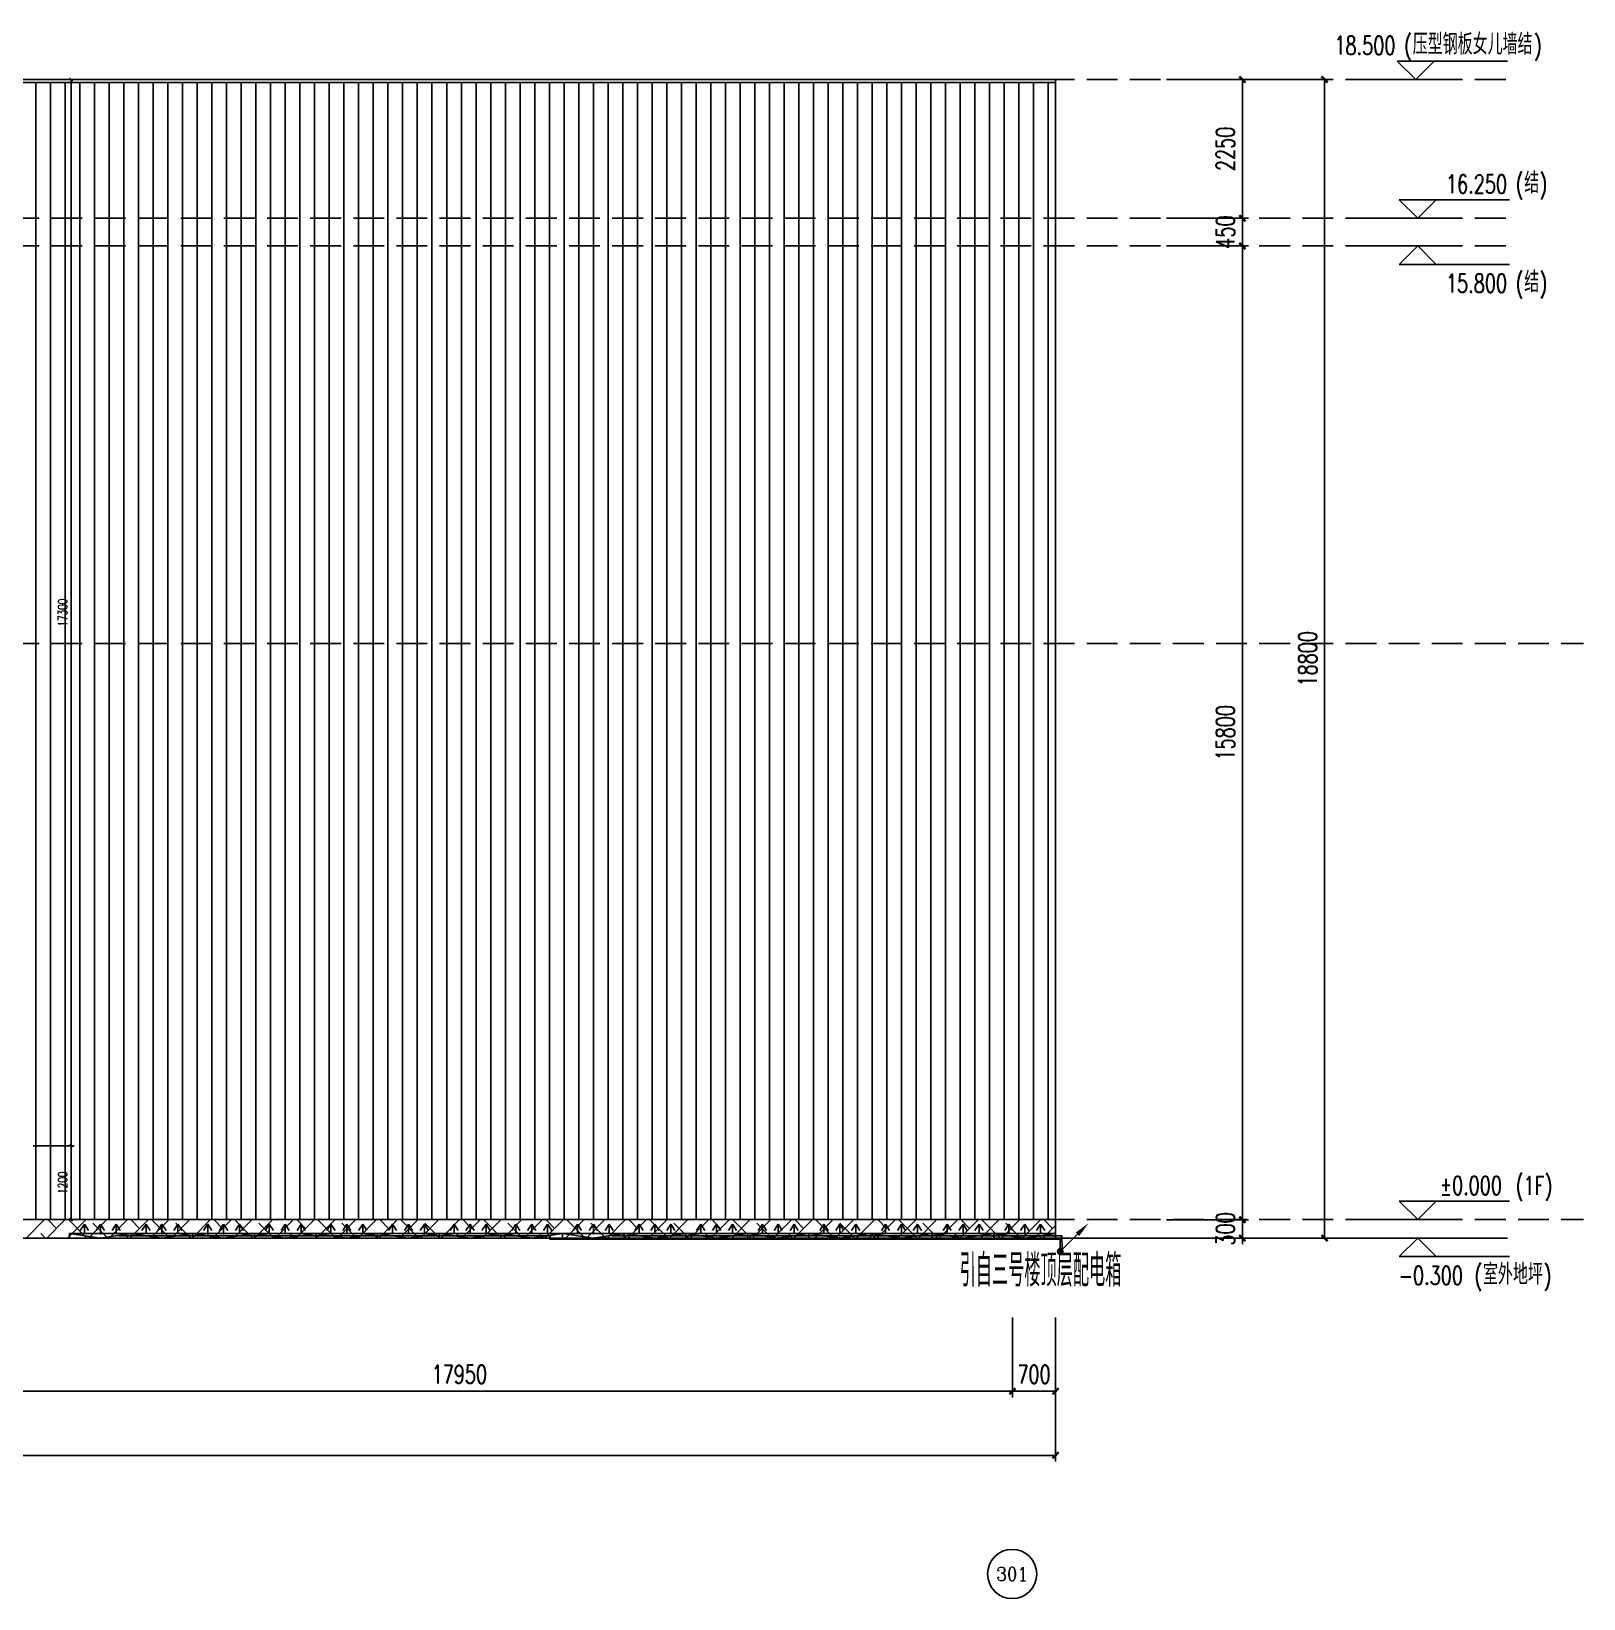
# Model space of a CAD drawing. Extents: x -2377130 to 293730, y -2 to 754590.
# Drawn here: x -298946 to -273756, y 511087 to 536519 of the extents above; entities that cross this region are included whole.
import ezdxf
from ezdxf.enums import TextEntityAlignment as Align

# ---------------------------------------------------------------- set-up
doc = ezdxf.new("R2010")
doc.units = 0
doc.header["$LTSCALE"] = 1000
doc.header["$MEASUREMENT"] = 0
doc.linetypes.add('__DASH', pattern=[0.35, 0.25, -0.1])
doc.linetypes.add('DOTE', pattern=[2.42, 2, -0.2, 0.02, -0.2])
doc.layers.get('Defpoints').update_dxf_attribs({"color": 210})
doc.layers.add('.灯具', color=3, linetype='Continuous', lineweight=25)
for name, color, linetype in [('A-AXIS-D', 1, 'Continuous'), ('A-AXIS-DOTE', 14, 'DOTE'), ('A-AXIS-DP', 126, 'Continuous'), ('A-HATCH-2', 251, 'Continuous'), ('A-LIN-V', 9, 'Continuous'), ('AS-WALL', 40, 'Continuous'), ('DIM-照明', 3, 'Continuous'), ('DIM_ELEV', 3, 'Continuous'), ('EQUIP-照明', 3, 'Continuous'), ('LWIRE', 4, 'Continuous'), ('PUB_TEXT', 7, 'Continuous'), ('照明-灯具', 3, 'Continuous')]:
    doc.layers.add(name, color=color, linetype=linetype)
doc.layers.add('A-加建区域', color=47, linetype='Continuous', plot=False)
doc.styles.add('_TCH_AXIS', font='COMPLEX', dxfattribs={"bigfont": 'GBCBIG'})
doc.styles.add('_TCH_DIM', font='SIMPLEX', dxfattribs={"bigfont": 'GBCBIG'})
doc.styles.add('_TCH_DIM_T3', font='SIMPLEX', dxfattribs={"width": 0.705882, "bigfont": 'GBCBIG'})
doc.styles.add('_TEL_DIM', font='SIMPLEX', dxfattribs={"width": 0.8, "height": 3.5, "bigfont": 'HZTXT'})
doc.styles.add('A-DIM_T3', font='SIMPLEX', dxfattribs={"width": 0.705882, "bigfont": 'GBCBIG'})
doc.styles.get("Standard").update_dxf_attribs({"font": 'gbenor.shx', "bigfont": 'gbcbig.shx'})
doc.styles.add('TG_LINETYPE', font='SIMPLEX', dxfattribs={"width": 0.8, "height": 3, "bigfont": 'HZTXT'})
doc.linetypes.add('灯带', pattern='A,0.4,-0.9,["线条1",TG_LINETYPE,S=0.1,R=0,X=-0.8,Y=-0.15],0', length=1.3)
doc.dimstyles.new('_TCH_ARCH&&100', dxfattribs={"dimtxt": 297.5, "dimasz": 100, "dimexe": 100, "dimexo": 100, "dimgap": 126.25, "dimtad": 1, "dimdec": 0, "dimzin": 0, "dimdsep": 46, "dimtxsty": '_TCH_DIM_T3', "dimblk": 'ARCHTICK', "dimcen": 0.09, "dimclrt": 7, "dimazin": 2, "dimtfac": 1, "dimtdec": 0, "dimtix": 1, "dimtmove": 2, "dimatfit": 3, "dimfxl": 0, "dimtolj": 1, "dimtzin": 0, "dimarcsym": 0})
doc.dimstyles.new('A-DIM&&100', dxfattribs={"dimtxt": 297.5, "dimasz": 100, "dimexe": 100, "dimexo": 100, "dimgap": 126.25, "dimtad": 1, "dimdec": 0, "dimzin": 0, "dimdsep": 46, "dimtxsty": 'A-DIM_T3', "dimblk": 'ARCHTICK', "dimcen": 0.09, "dimclrt": 7, "dimazin": 2, "dimtfac": 1, "dimtdec": 0, "dimtix": 1, "dimtmove": 2, "dimatfit": 3, "dimfxl": 0, "dimtolj": 1, "dimtzin": 0, "dimarcsym": 0})

# ---------------------------------------------------------------- blocks, each defined once
blk = doc.blocks.new('_ArchTick')
at = {"color": 0, "linetype": 'ByBlock', "const_width": 0.4}
blk.add_lwpolyline([(-0.5, -0.5), (0.5, 0.5)], dxfattribs=at)
blk = doc.blocks.new('*D1853')
at = {"layer": 'A-AXIS-D', "color": 0, "lineweight": -2}
for p, q in [((-355526, 514610), (-355526, 513313)), ((-282326, 514610), (-282326, 513313)), ((-355526, 513413), (-282326, 513413))]:
    blk.add_line(p, q, dxfattribs=at)
at = {"layer": 'Defpoints', "color": 0}
for p in [(-355526, 514710), (-282326, 514710), (-282326, 513413)]:
    blk.add_point(p, dxfattribs=at)
at = {"layer": 'A-AXIS-D', "color": 0, "lineweight": -2, "xscale": 100, "yscale": 100, "zscale": 100, "rotation": 180}
blk.add_blockref('_ArchTick', (-355526, 513413), dxfattribs=at)
at = {"layer": 'A-AXIS-D', "color": 0, "lineweight": -2, "xscale": 100, "yscale": 100, "zscale": 100}
blk.add_blockref('_ArchTick', (-282326, 513413), dxfattribs=at)
at = {"layer": 'A-AXIS-D', "color": 7, "insert": (-318926, 513688), "char_height": 297.5, "attachment_point": 5, "style": 'A-DIM_T3'}
blk.add_mtext('\\A1;73200', dxfattribs=at)
blk = doc.blocks.new('*D1852')
at = {"layer": 'A-AXIS-D', "color": 0, "lineweight": -2}
for p, q in [((-283026, 515650), (-283026, 514353)), ((-282326, 515650), (-282326, 514353)), ((-283026, 514453), (-282326, 514453))]:
    blk.add_line(p, q, dxfattribs=at)
at = {"layer": 'Defpoints', "color": 0}
for p in [(-283026, 515750), (-282326, 515750), (-282326, 514453)]:
    blk.add_point(p, dxfattribs=at)
at = {"layer": 'A-AXIS-D', "color": 0, "lineweight": -2, "xscale": 100, "yscale": 100, "zscale": 100, "rotation": 180}
blk.add_blockref('_ArchTick', (-283026, 514453), dxfattribs=at)
at = {"layer": 'A-AXIS-D', "color": 0, "lineweight": -2, "xscale": 100, "yscale": 100, "zscale": 100}
blk.add_blockref('_ArchTick', (-282326, 514453), dxfattribs=at)
at = {"layer": 'A-AXIS-D', "color": 7, "insert": (-282676, 514728), "char_height": 297.5, "attachment_point": 5, "style": 'A-DIM_T3'}
blk.add_mtext('\\A1;700', dxfattribs=at)
blk = doc.blocks.new('*D1851')
at = {"layer": 'A-AXIS-D', "color": 0, "lineweight": -2}
for p, q in [((-300976, 515650), (-300976, 514353)), ((-283026, 515650), (-283026, 514353)), ((-300976, 514453), (-283026, 514453))]:
    blk.add_line(p, q, dxfattribs=at)
at = {"layer": 'Defpoints', "color": 0}
for p in [(-300976, 515750), (-283026, 515750), (-283026, 514453)]:
    blk.add_point(p, dxfattribs=at)
at = {"layer": 'A-AXIS-D', "color": 0, "lineweight": -2, "xscale": 100, "yscale": 100, "zscale": 100, "rotation": 180}
blk.add_blockref('_ArchTick', (-300976, 514453), dxfattribs=at)
at = {"layer": 'A-AXIS-D', "color": 0, "lineweight": -2, "xscale": 100, "yscale": 100, "zscale": 100}
blk.add_blockref('_ArchTick', (-283026, 514453), dxfattribs=at)
at = {"layer": 'A-AXIS-D', "color": 7, "insert": (-292001, 514728), "char_height": 297.5, "attachment_point": 5, "style": 'A-DIM_T3'}
blk.add_mtext('\\A1;17950', dxfattribs=at)
blk = doc.blocks.new('*D1840')
at = {"layer": 'A-AXIS-D', "color": 0, "lineweight": -2}
for p, q in [((-279193, 535737), (-277860, 535737)), ((-277960, 516937), (-277960, 535737)), ((-279193, 516937), (-277860, 516937))]:
    blk.add_line(p, q, dxfattribs=at)
at = {"layer": 'Defpoints', "color": 0}
for p in [(-279293, 535737), (-277960, 535737), (-279293, 516937)]:
    blk.add_point(p, dxfattribs=at)
at = {"layer": 'A-AXIS-D', "color": 0, "lineweight": -2, "xscale": 100, "yscale": 100, "zscale": 100}
for p, rotation in [((-277960, 535737), 90), ((-277960, 516937), 270)]:
    blk.add_blockref('_ArchTick', p, dxfattribs=dict(at, rotation=rotation))
at = {"layer": 'A-AXIS-D', "color": 7, "insert": (-278235, 526337), "char_height": 297.5, "attachment_point": 5, "rotation": 90, "style": '_TCH_DIM_T3'}
blk.add_mtext('\\A1;18800', dxfattribs=at)
blk = doc.blocks.new('*D1839')
at = {"layer": 'A-AXIS-D', "color": 0, "lineweight": -2}
for p, q in [((-279295, 517237), (-279295, 517337)), ((-280528, 517237), (-279195, 517237)), ((-279295, 516937), (-279295, 517237)), ((-280528, 516937), (-279195, 516937)), ((-279295, 516937), (-279295, 516837))]:
    blk.add_line(p, q, dxfattribs=at)
at = {"layer": 'Defpoints', "color": 0}
for p in [(-280628, 517237), (-279295, 517237), (-280628, 516937)]:
    blk.add_point(p, dxfattribs=at)
at = {"layer": 'A-AXIS-D', "color": 0, "lineweight": -2, "xscale": 100, "yscale": 100, "zscale": 100}
for p, rotation in [((-279295, 517237), 270), ((-279295, 516937), 90)]:
    blk.add_blockref('_ArchTick', p, dxfattribs=dict(at, rotation=rotation))
at = {"layer": 'A-AXIS-D', "color": 7, "insert": (-279570, 517087), "char_height": 297.5, "attachment_point": 5, "rotation": 90, "style": '_TCH_DIM_T3'}
blk.add_mtext('\\A1;300', dxfattribs=at)
blk = doc.blocks.new('*D1838')
at = {"layer": 'A-AXIS-D', "color": 0, "lineweight": -2}
for p, q in [((-280528, 533037), (-279195, 533037)), ((-279295, 517237), (-279295, 533037)), ((-280528, 517237), (-279195, 517237))]:
    blk.add_line(p, q, dxfattribs=at)
at = {"layer": 'Defpoints', "color": 0}
for p in [(-280628, 533037), (-279295, 533037), (-280628, 517237)]:
    blk.add_point(p, dxfattribs=at)
at = {"layer": 'A-AXIS-D', "color": 0, "lineweight": -2, "xscale": 100, "yscale": 100, "zscale": 100}
for p, rotation in [((-279295, 533037), 90), ((-279295, 517237), 270)]:
    blk.add_blockref('_ArchTick', p, dxfattribs=dict(at, rotation=rotation))
at = {"layer": 'A-AXIS-D', "color": 7, "insert": (-279570, 525137), "char_height": 297.5, "attachment_point": 5, "rotation": 90, "style": '_TCH_DIM_T3'}
blk.add_mtext('\\A1;15800', dxfattribs=at)
blk = doc.blocks.new('*D1837')
at = {"layer": 'A-AXIS-D', "color": 0, "lineweight": -2}
for p, q in [((-279295, 533487), (-279295, 533587)), ((-280528, 533487), (-279195, 533487)), ((-279295, 533037), (-279295, 533487)), ((-280528, 533037), (-279195, 533037)), ((-279295, 533037), (-279295, 532937))]:
    blk.add_line(p, q, dxfattribs=at)
at = {"layer": 'Defpoints', "color": 0}
for p in [(-280628, 533487), (-279295, 533487), (-280628, 533037)]:
    blk.add_point(p, dxfattribs=at)
at = {"layer": 'A-AXIS-D', "color": 0, "lineweight": -2, "xscale": 100, "yscale": 100, "zscale": 100}
for p, rotation in [((-279295, 533487), 270), ((-279295, 533037), 90)]:
    blk.add_blockref('_ArchTick', p, dxfattribs=dict(at, rotation=rotation))
at = {"layer": 'A-AXIS-D', "color": 7, "insert": (-279570, 533262), "char_height": 297.5, "attachment_point": 5, "rotation": 90, "style": '_TCH_DIM_T3'}
blk.add_mtext('\\A1;450', dxfattribs=at)
blk = doc.blocks.new('*D1836')
at = {"layer": 'A-AXIS-D', "color": 0, "lineweight": -2}
for p, q in [((-280528, 535737), (-279195, 535737)), ((-279295, 533487), (-279295, 535737)), ((-280528, 533487), (-279195, 533487))]:
    blk.add_line(p, q, dxfattribs=at)
at = {"layer": 'Defpoints', "color": 0}
for p in [(-280628, 535737), (-279295, 535737), (-280628, 533487)]:
    blk.add_point(p, dxfattribs=at)
at = {"layer": 'A-AXIS-D', "color": 0, "lineweight": -2, "xscale": 100, "yscale": 100, "zscale": 100}
for p, rotation in [((-279295, 535737), 90), ((-279295, 533487), 270)]:
    blk.add_blockref('_ArchTick', p, dxfattribs=dict(at, rotation=rotation))
at = {"layer": 'A-AXIS-D', "color": 7, "insert": (-279570, 534612), "char_height": 297.5, "attachment_point": 5, "rotation": 90, "style": '_TCH_DIM_T3'}
blk.add_mtext('\\A1;2250', dxfattribs=at)
blk = doc.blocks.new('12z7')
at = {"color": 3}
blk.add_lwpolyline([(12024483, 121558), (12024983, 121483), (12025483, 121558)], dxfattribs=at)
for p in [(12024483, 121520), (12024983, 121483), (12024984, 121558), (12025483, 121520)]:
    blk.add_point(p, dxfattribs=at)
at = {"layer": '照明-灯具', "color": 3}
for p, q in [((12024726, 121707), (12024659, 121607)), ((12024726, 121558), (12024726, 121707)), ((12024726, 121707), (12024792, 121607)), ((12024984, 121707), (12024917, 121607)), ((12024984, 121558), (12024984, 121707)), ((12024984, 121707), (12025050, 121607)), ((12025242, 121707), (12025175, 121607)), ((12025242, 121558), (12025242, 121707)), ((12025242, 121707), (12025308, 121607))]:
    blk.add_line(p, q, dxfattribs=at)
blk.add_lwpolyline([(12024483, 121558), (12025483, 121558), (12025483, 121483), (12024483, 121483)], close=True, dxfattribs=at)
for p in [(12024483, 121520), (12024483, 121483), (12024983, 121558), (12024984, 121558)]:
    blk.add_point(p, dxfattribs=at)
at = {"layer": '照明-灯具', "color": 3, "style": '_TEL_DIM', "flags": 1}
for tag in ['A', 'REMARK']:
    blk.add_attdef(tag, text='', height=0.01, dxfattribs=at).set_placement((12024984, 121558), align=Align.MIDDLE_CENTER)
blk = doc.blocks.new('$equip_U$00000150(SEELE-PC)')
at = {"color": 8}
for p in [(0, 0), (-1, -0.075), (0, -0.15), (1, -0.075)]:
    blk.add_point(p, dxfattribs=at)
at = {"color": 8, "xscale": 0.002, "yscale": 0.002, "zscale": 0.002}
blk.add_blockref('12z7', (-24049.967, -243.115), dxfattribs=at)
at = {"color": 7, "style": '_TEL_DIM', "flags": 1}
for tag in ['A', 'REMARK']:
    blk.add_attdef(tag, text='', height=0.00002, dxfattribs=at).set_placement((0, 0), align=Align.MIDDLE_CENTER)
blk = doc.blocks.new('$equip_U$00000075(LAPTOP-0UNQ9FSO)')
at = {"color": 4, "linetype": '灯带'}
blk.add_blockref('$equip_U$00000150(SEELE-PC)', (1, 0.15), dxfattribs=at)
at = {"color": 7, "style": '_TEL_DIM', "flags": 1}
for tag in ['A', 'REMARK']:
    blk.add_attdef(tag, text='', height=0.00002, dxfattribs=at).set_placement((0, 0), align=Align.MIDDLE_CENTER)
blk = doc.blocks.new('$TelecSys$00000079')
for p, q in [((0.7, 0.7), (0, 0)), ((0.104, 0.104), (0.104, 0.104)), ((-0.104, -0.104), (-0.104, -0.104))]:
    blk.add_line(p, q)
at = {"const_width": 0.142}
blk.add_lwpolyline([(-0.071, 0, 1), (0.071, 0, 1)], format="xyb", close=True, dxfattribs=at)
blk.add_solid([(0.63, 0.77), (0.77, 0.63), (1.15, 1.15)])
at = {"width": 0.8, "flags": 9}
blk.add_attdef('A', (0, 0), '', height=0.00002, dxfattribs=at)

msp = doc.modelspace()

# ---------------------------------------------------------------- linework, layer by layer
at = {"layer": 'A-AXIS-D', "color": 8}
msp.add_circle((-283029.8, 511487.5), 400, dxfattribs=at)
at = {"layer": 'A-AXIS-DOTE', "color": 8, "linetype": '__DASH', "ltscale": 2}
for p, q in [((-363020.3, 535737.5), (-274992.5, 535737.5)), ((-363020.3, 533487.5), (-274992.5, 533487.5)), ((-363020.3, 533037.5), (-274992.5, 533037.5)), ((-363020.3, 517237.5), (-273756.4, 517237.5))]:
    msp.add_line(p, q, dxfattribs=at)
at = {"layer": 'A-AXIS-DP', "color": 8}
for p, q in [((-298915, 535737.5), (-298250, 535737.5)), ((-298300, 518437.5), (-298300, 535737.5)), ((-298915, 518437.5), (-298250, 518437.5)), ((-298915, 518437.5), (-298250, 518437.5)), ((-298300, 517237.5), (-298300, 518437.5)), ((-298915, 517237.5), (-298250, 517237.5))]:
    msp.add_line(p, q, dxfattribs=at)
at = {"layer": 'A-HATCH-2', "color": 8, "linetype": 'Continuous'}
for p, q in [((-298873.7, 517237.5), (-298873.7, 535687.5)), ((-298635.6, 517237.5), (-298635.6, 535687.5)), ((-298397.5, 517237.5), (-298397.5, 535687.5)), ((-298159.4, 517237.5), (-298159.4, 535687.5)), ((-297921.2, 517237.5), (-297921.2, 535687.5)), ((-297683.1, 517237.5), (-297683.1, 535687.5)), ((-297445, 517237.5), (-297445, 535687.5)), ((-297206.9, 517237.5), (-297206.9, 535687.5)), ((-296968.7, 517237.5), (-296968.7, 535687.5)), ((-296730.6, 517237.5), (-296730.6, 535687.5)), ((-296492.5, 517237.5), (-296492.5, 535687.5)), ((-296254.4, 517237.5), (-296254.4, 535687.5)), ((-296016.2, 517237.5), (-296016.2, 535687.5)), ((-295778.1, 517237.5), (-295778.1, 535687.5)), ((-295540, 517237.5), (-295540, 535687.5)), ((-295301.9, 517237.5), (-295301.9, 535687.5)), ((-295063.7, 517237.5), (-295063.7, 535687.5)), ((-294825.6, 517237.5), (-294825.6, 535687.5)), ((-294587.5, 517237.5), (-294587.5, 535687.5)), ((-294349.4, 517237.5), (-294349.4, 535687.5)), ((-294111.2, 517237.5), (-294111.2, 535687.5)), ((-293873.1, 517237.5), (-293873.1, 535687.5)), ((-293635, 517237.5), (-293635, 535687.5)), ((-293396.9, 517237.5), (-293396.9, 535687.5)), ((-293158.7, 517237.5), (-293158.7, 535687.5)), ((-292920.6, 517237.5), (-292920.6, 535687.5)), ((-292682.5, 517237.5), (-292682.5, 535687.5)), ((-292444.4, 517237.5), (-292444.4, 535687.5)), ((-292206.2, 517237.5), (-292206.2, 535687.5)), ((-291968.1, 517237.5), (-291968.1, 535687.5)), ((-291730, 517237.5), (-291730, 535687.5)), ((-291491.9, 517237.5), (-291491.9, 535687.5)), ((-291253.7, 517237.5), (-291253.7, 535687.5)), ((-291015.6, 517237.5), (-291015.6, 535687.5)), ((-290777.5, 517237.5), (-290777.5, 535687.5)), ((-290539.4, 517237.5), (-290539.4, 535687.5)), ((-290301.2, 517237.5), (-290301.2, 535687.5)), ((-290063.1, 517237.5), (-290063.1, 535687.5)), ((-289825, 517237.5), (-289825, 535687.5)), ((-289586.9, 517237.5), (-289586.9, 535687.5)), ((-289348.7, 517237.5), (-289348.7, 535687.5)), ((-289110.6, 517237.5), (-289110.6, 535687.5)), ((-288872.5, 517237.5), (-288872.5, 535687.5)), ((-288634.4, 517237.5), (-288634.4, 535687.5)), ((-288396.2, 517237.5), (-288396.2, 535687.5)), ((-288158.1, 517237.5), (-288158.1, 535687.5)), ((-287920, 517237.5), (-287920, 535687.5)), ((-287681.9, 517237.5), (-287681.9, 535687.5)), ((-287443.7, 517237.5), (-287443.7, 535687.5)), ((-287205.6, 517237.5), (-287205.6, 535687.5)), ((-286967.5, 517237.5), (-286967.5, 535687.5)), ((-286729.4, 517237.5), (-286729.4, 535687.5)), ((-286491.2, 517237.5), (-286491.2, 535687.5)), ((-286253.1, 517237.5), (-286253.1, 535687.5)), ((-286015, 517237.5), (-286015, 535687.5)), ((-285776.9, 517237.5), (-285776.9, 535687.5)), ((-285538.7, 517237.5), (-285538.7, 535687.5)), ((-285300.6, 517237.5), (-285300.6, 535687.5)), ((-285062.5, 517237.5), (-285062.5, 535687.5)), ((-284824.4, 517237.5), (-284824.4, 535687.5)), ((-284586.2, 517237.5), (-284586.2, 535687.5)), ((-284348.1, 517237.5), (-284348.1, 535687.5)), ((-284110, 517237.5), (-284110, 535687.5)), ((-283871.9, 517237.5), (-283871.9, 535687.5)), ((-283633.7, 517237.5), (-283633.7, 535687.5)), ((-283395.6, 517237.5), (-283395.6, 535687.5)), ((-283157.5, 517237.5), (-283157.5, 535687.5)), ((-282919.4, 517237.5), (-282919.4, 535687.5)), ((-282681.2, 517237.5), (-282681.2, 535687.5)), ((-282443.1, 517237.5), (-282443.1, 535687.5)), ((-299031.1, 516937.5), (-298731.1, 517237.5)), ((-298694.3, 516937.5), (-298394.3, 517237.5)), ((-298537.4, 517094.4), (-298680.5, 517237.5)), ((-298357.6, 516937.5), (-298057.6, 517237.5)), ((-298043.7, 516937.5), (-298343.7, 517237.5)), ((-298020.8, 516937.5), (-297720.8, 517237.5)), ((-297706.9, 516937.5), (-297948.1, 517178.6)), ((-297684, 516937.5), (-297384, 517237.5)), ((-297347.3, 516937.5), (-297047.3, 517237.5)), ((-297190.4, 517094.4), (-297333.4, 517237.5)), ((-297010.5, 516937.5), (-296710.5, 517237.5)), ((-296696.7, 516937.5), (-296996.7, 517237.5)), ((-296673.8, 516937.5), (-296373.8, 517237.5)), ((-296359.9, 516937.5), (-296601, 517178.6)), ((-296337, 516937.5), (-296037, 517237.5)), ((-296000.2, 516937.5), (-295700.2, 517237.5)), ((-295843.3, 517094.4), (-295986.4, 517237.5)), ((-295663.5, 516937.5), (-295363.5, 517237.5)), ((-295349.6, 516937.5), (-295649.6, 517237.5)), ((-295326.7, 516937.5), (-295026.7, 517237.5)), ((-295012.9, 516937.5), (-295254, 517178.6)), ((-294990, 516937.5), (-294690, 517237.5)), ((-294653.2, 516937.5), (-294353.2, 517237.5)), ((-294496.3, 517094.4), (-294639.4, 517237.5)), ((-294316.4, 516937.5), (-294016.4, 517237.5)), ((-294002.6, 516937.5), (-294302.6, 517237.5)), ((-293979.7, 516937.5), (-293679.7, 517237.5)), ((-293665.8, 516937.5), (-293906.9, 517178.6)), ((-293642.9, 516937.5), (-293342.9, 517237.5)), ((-293306.2, 516937.5), (-293006.2, 517237.5)), ((-293149.2, 517094.4), (-293292.3, 517237.5)), ((-292969.4, 516937.5), (-292669.4, 517237.5)), ((-292655.6, 516937.5), (-292955.6, 517237.5)), ((-292632.6, 516937.5), (-292332.6, 517237.5)), ((-292318.8, 516937.5), (-292559.9, 517178.6)), ((-292295.9, 516937.5), (-291995.9, 517237.5)), ((-291959.1, 516937.5), (-291659.1, 517237.5)), ((-291802.2, 517094.4), (-291945.3, 517237.5)), ((-291622.4, 516937.5), (-291322.4, 517237.5)), ((-291308.5, 516937.5), (-291608.5, 517237.5)), ((-291285.6, 516937.5), (-290985.6, 517237.5)), ((-290971.8, 516937.5), (-291212.9, 517178.6)), ((-290948.8, 516937.5), (-290648.8, 517237.5)), ((-290612.1, 516937.5), (-290312.1, 517237.5)), ((-290455.2, 517094.4), (-290598.2, 517237.5)), ((-290275.3, 516937.5), (-289975.3, 517237.5)), ((-289961.5, 516937.5), (-290261.5, 517237.5)), ((-289938.6, 516937.5), (-289638.6, 517237.5)), ((-289624.7, 516937.5), (-289865.8, 517178.6)), ((-289601.8, 516937.5), (-289301.8, 517237.5)), ((-289265, 516937.5), (-288965, 517237.5)), ((-289108.1, 517094.4), (-289251.2, 517237.5)), ((-288928.3, 516937.5), (-288628.3, 517237.5)), ((-288614.4, 516937.5), (-288914.4, 517237.5)), ((-288591.5, 516937.5), (-288291.5, 517237.5)), ((-288277.7, 516937.5), (-288518.8, 517178.6)), ((-288254.8, 516937.5), (-287954.8, 517237.5)), ((-287918, 516937.5), (-287618, 517237.5)), ((-287761.1, 517094.4), (-287904.2, 517237.5)), ((-287581.2, 516937.5), (-287281.2, 517237.5)), ((-287267.4, 516937.5), (-287567.4, 517237.5)), ((-287244.5, 516937.5), (-286944.5, 517237.5)), ((-286930.6, 516937.5), (-287171.8, 517178.6)), ((-286907.7, 516937.5), (-286607.7, 517237.5)), ((-286571, 516937.5), (-286271, 517237.5)), ((-286414, 517094.4), (-286557.1, 517237.5)), ((-286234.2, 516937.5), (-285934.2, 517237.5)), ((-285920.4, 516937.5), (-286220.4, 517237.5)), ((-285897.4, 516937.5), (-285597.4, 517237.5)), ((-285583.6, 516937.5), (-285824.7, 517178.6)), ((-285560.7, 516937.5), (-285260.7, 517237.5)), ((-285223.9, 516937.5), (-284923.9, 517237.5)), ((-285067, 517094.4), (-285210.1, 517237.5)), ((-284887.2, 516937.5), (-284587.2, 517237.5)), ((-284573.3, 516937.5), (-284873.3, 517237.5)), ((-284550.4, 516937.5), (-284250.4, 517237.5)), ((-284236.6, 516937.5), (-284477.7, 517178.6)), ((-284213.6, 516937.5), (-283913.6, 517237.5)), ((-283876.9, 516937.5), (-283576.9, 517237.5)), ((-283720, 517094.4), (-283863, 517237.5)), ((-283540.1, 516937.5), (-283240.1, 517237.5)), ((-283226.3, 516937.5), (-283526.3, 517237.5)), ((-283203.4, 516937.5), (-282903.4, 517237.5)), ((-282889.5, 516937.5), (-283130.6, 517178.6)), ((-282866.6, 516937.5), (-282566.6, 517237.5)), ((-282529.8, 516937.5), (-282326.4, 517140.9)), ((-282372.9, 517094.4), (-282516, 517237.5)), ((-298717.2, 516937.5), (-298790, 517010.2)), ((-297370.2, 516937.5), (-297442.9, 517010.2)), ((-296023.2, 516937.5), (-296095.9, 517010.2)), ((-294676.1, 516937.5), (-294748.8, 517010.2)), ((-293329.1, 516937.5), (-293401.8, 517010.2)), ((-291982, 516937.5), (-292054.8, 517010.2)), ((-290635, 516937.5), (-290707.7, 517010.2)), ((-289288, 516937.5), (-289360.7, 517010.2)), ((-287940.9, 516937.5), (-288013.7, 517010.2)), ((-286593.9, 516937.5), (-286666.6, 517010.2)), ((-285246.8, 516937.5), (-285319.6, 517010.2)), ((-283899.8, 516937.5), (-283972.5, 517010.2)), ((-282552.8, 516937.5), (-282625.5, 517010.2))]:
    msp.add_line(p, q, dxfattribs=at)
at = {"layer": 'A-LIN-V', "color": 8}
for p, q in [((-282326.4, 535737.5), (-355526.4, 535737.5)), ((-282326.4, 535687.5), (-355526.4, 535687.5)), ((-282326.4, 516937.5), (-282326.4, 535737.5)), ((-282326.4, 517237.5), (-355526.4, 517237.5))]:
    msp.add_line(p, q, dxfattribs=at)
at = {"layer": 'A-加建区域', "color": 8, "linetype": '__DASH', "ltscale": 2}
msp.add_line((-363020.3, 526587.5), (-273756.4, 526587.5), dxfattribs=at)
at = {"layer": 'AS-WALL', "color": 8}
msp.add_line((-363020.3, 516937.5), (-274992.5, 516937.5), dxfattribs=at)
at = {"layer": 'DIM-照明', "color": 6}
for points in [[(-282250, 516748.5), (-282250, 516920), (-290530, 516920), (-290526.4, 516975), (-297526.4, 516975)], [(-282220, 516750), (-282226.4, 516975), (-289526.4, 516975)]]:
    msp.add_lwpolyline(points, dxfattribs=at)
at = {"layer": 'DIM_ELEV', "color": 8}
for p, q in [((-276480.5, 535737.5), (-276780.5, 536037.5)), ((-276780.5, 536037.5), (-274992.5, 536037.5)), ((-276480.5, 535737.5), (-276180.5, 536037.5)), ((-277180.5, 535737.5), (-276180.5, 535737.5)), ((-276448.3, 533487.5), (-276748.3, 533787.5)), ((-276748.3, 533787.5), (-274960.3, 533787.5)), ((-276448.3, 533487.5), (-276148.3, 533787.5)), ((-277148.3, 533487.5), (-276148.3, 533487.5)), ((-277148.3, 533037.5), (-276148.3, 533037.5)), ((-276448.3, 533037.5), (-276748.3, 532737.5)), ((-276448.3, 533037.5), (-276148.3, 532737.5)), ((-276748.3, 532737.5), (-274960.3, 532737.5)), ((-276448.3, 517237.5), (-276748.3, 517537.5)), ((-276748.3, 517537.5), (-274960.3, 517537.5)), ((-276448.3, 517237.5), (-276148.3, 517537.5)), ((-277148.3, 517237.5), (-276148.3, 517237.5)), ((-277148.3, 516937.5), (-276148.3, 516937.5)), ((-276448.3, 516937.5), (-276748.3, 516637.5)), ((-276448.3, 516937.5), (-276148.3, 516637.5)), ((-276748.3, 516637.5), (-274960.3, 516637.5))]:
    msp.add_line(p, q, dxfattribs=at)

# ---------------------------------------------------------------- block references
at = {"layer": 'A-AXIS-DP', "color": 8, "xscale": 50, "yscale": 50, "zscale": 50}
for p, rotation in [((-298300, 535737.5), 90), ((-298300, 518437.5), 270), ((-298300, 518437.5), 90), ((-298300, 517237.5), 270)]:
    msp.add_blockref('_ArchTick', p, dxfattribs=dict(at, rotation=rotation))
at = {"layer": 'EQUIP-照明', "color": 8, "xscale": 500, "yscale": 500, "zscale": 500}
for p in [(-298326.4, 516937.5), (-297326.4, 516937.5), (-296326.4, 516937.5), (-295326.4, 516937.5), (-294326.4, 516937.5), (-293326.4, 516937.5), (-292326.4, 516937.5), (-291326.4, 516937.5), (-290326.4, 516937.5), (-289326.4, 516937.5), (-288326.4, 516937.5), (-287326.4, 516937.5), (-286326.4, 516937.5), (-285326.4, 516937.5), (-284326.4, 516937.5), (-283326.4, 516937.5)]:
    msp.add_blockref('$equip_U$00000075(LAPTOP-0UNQ9FSO)', p, dxfattribs=at)
at = {"layer": 'LWIRE', "color": 6, "xscale": 400, "yscale": 400, "zscale": 400}
msp.add_blockref('$TelecSys$00000079', (-282250, 516720), dxfattribs=at)

# ---------------------------------------------------------------- texts
at = {"layer": '.灯具', "color": 7, "linetype": 'ByBlock', "style": '_TEL_DIM', "width": 0.5}
msp.add_text('引自三号楼顶层配电箱', height=525, rotation=0.00525, dxfattribs=at).set_placement((-283882.3, 516151.5))
at = {"layer": 'A-AXIS-DP', "color": 8, "char_height": 148.75, "attachment_point": 5, "rotation": 90, "style": '_TCH_DIM_T3'}
for s, insert in [('\\A1;17300', (-298437.5, 527087.5)), ('\\A1;1200', (-298437.5, 517837.5))]:
    msp.add_mtext(s, dxfattribs=dict(at, insert=insert))
at = {"layer": 'PUB_TEXT', "color": 8, "style": '_TCH_DIM', "width": 0.705882}
for s, p in [('18.500', (-277800, 536142.5)), ('(', (-276670, 536142.5)), (')', (-274564, 536142.5)), ('16.250', (-275990.3, 533892.5)), ('(', (-274860.3, 533892.5)), (')', (-274474.6, 533892.5)), ('15.800', (-275990.3, 532282.5)), ('(', (-274860.3, 532282.5)), (')', (-274474.6, 532282.5)), ('%%P0.000', (-276090.3, 517642.5)), ('(1F)', (-274860.3, 517642.5)), ('(', (-275530, 516182.5)), (')', (-274407, 516182.5)), ('-0.300', (-276760, 516182.5))]:
    msp.add_text(s, height=297.5, dxfattribs=at).set_placement(p)
at = {"layer": 'PUB_TEXT', "color": 8, "style": '_TCH_DIM'}
for s, height, p in [('压型钢板女儿墙结', 337.59, (-276530, 536142.5)), ('结', 337.6, (-274720.3, 533892.5)), ('结', 337.6, (-274720.3, 532282.5)), ('室外地坪', 337.59, (-275390, 516182.5))]:
    msp.add_text(s, height=height, dxfattribs=at).set_placement(p)
at = {"layer": 'PUB_TEXT', "color": 8, "style": '_TCH_AXIS'}
msp.add_text('301', height=224.46, dxfattribs=at).set_placement((-283286.4, 511375.2), (-282773.3, 511375.2), align=Align.FIT)

# ---------------------------------------------------------------- dimensions: what is measured, and where the dimension line sits
at = {"layer": 'A-AXIS-D', "color": 8}
for p1, p2, picture, middle in [((-280628.3, 533487.5), (-280628.3, 535737.5), '*D1836', (-279570, 534612.5)), ((-279293.3, 516937.5), (-279293.3, 535737.5), '*D1840', (-278235, 526337.5)), ((-280628.3, 533037.5), (-280628.3, 533487.5), '*D1837', (-279570, 533262.5)), ((-280628.3, 517237.5), (-280628.3, 533037.5), '*D1838', (-279570, 525137.5)), ((-280628.3, 516937.5), (-280628.3, 517237.5), '*D1839', (-279570, 517087.5))]:
    dim = msp.add_aligned_dim(p1=p1, p2=p2, distance=-1333.3, dimstyle='_TCH_ARCH&&100', dxfattribs=at)
    dim.commit()
    dim.dimension.update_dxf_attribs({"geometry": picture, "text_midpoint": middle})
for base, p1, p2, angle, picture, middle in [((-283026.4, 514453.4), (-300976.4, 515750), (-283026.4, 515750), 360, '*D1851', (-292001.4, 514728.4)), ((-282326.4, 514453.4), (-283026.4, 515750), (-282326.4, 515750), 0, '*D1852', (-282676.4, 514728.4)), ((-282326.4, 513413.4), (-355526.4, 514710), (-282326.4, 514710), 360, '*D1853', (-318926.4, 513688.4))]:
    dim = msp.add_linear_dim(base=base, p1=p1, p2=p2, angle=angle, dimstyle='A-DIM&&100', override={"dimgap": 0}, dxfattribs=at)
    dim.commit()
    dim.dimension.update_dxf_attribs({"geometry": picture, "text_midpoint": middle, "dimtype": 161})

doc.saveas('drawing.dxf')
